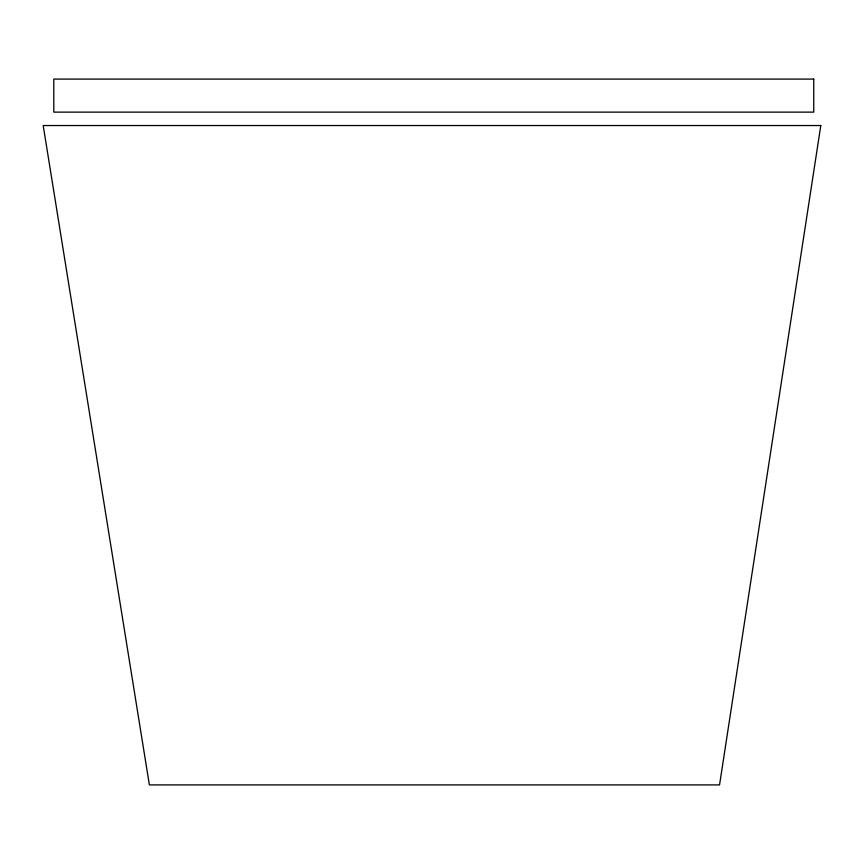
<?xml version="1.0" encoding="UTF-8"?>
<svg xmlns="http://www.w3.org/2000/svg" width="864" height="864" viewBox="0 0 864 864"><rect width="100%" height="100%" fill="white"/><g stroke="black" fill="none" stroke-linecap="round" stroke-linejoin="round"><path stroke-width="1.3" d="M820.8 125.539L719.55 784.912L149.375 784.912L43.2 125.539L820.8 125.539M813.748 79.088L53.784 79.088L53.784 112.126L813.748 112.126L813.748 79.088"/></g></svg>
